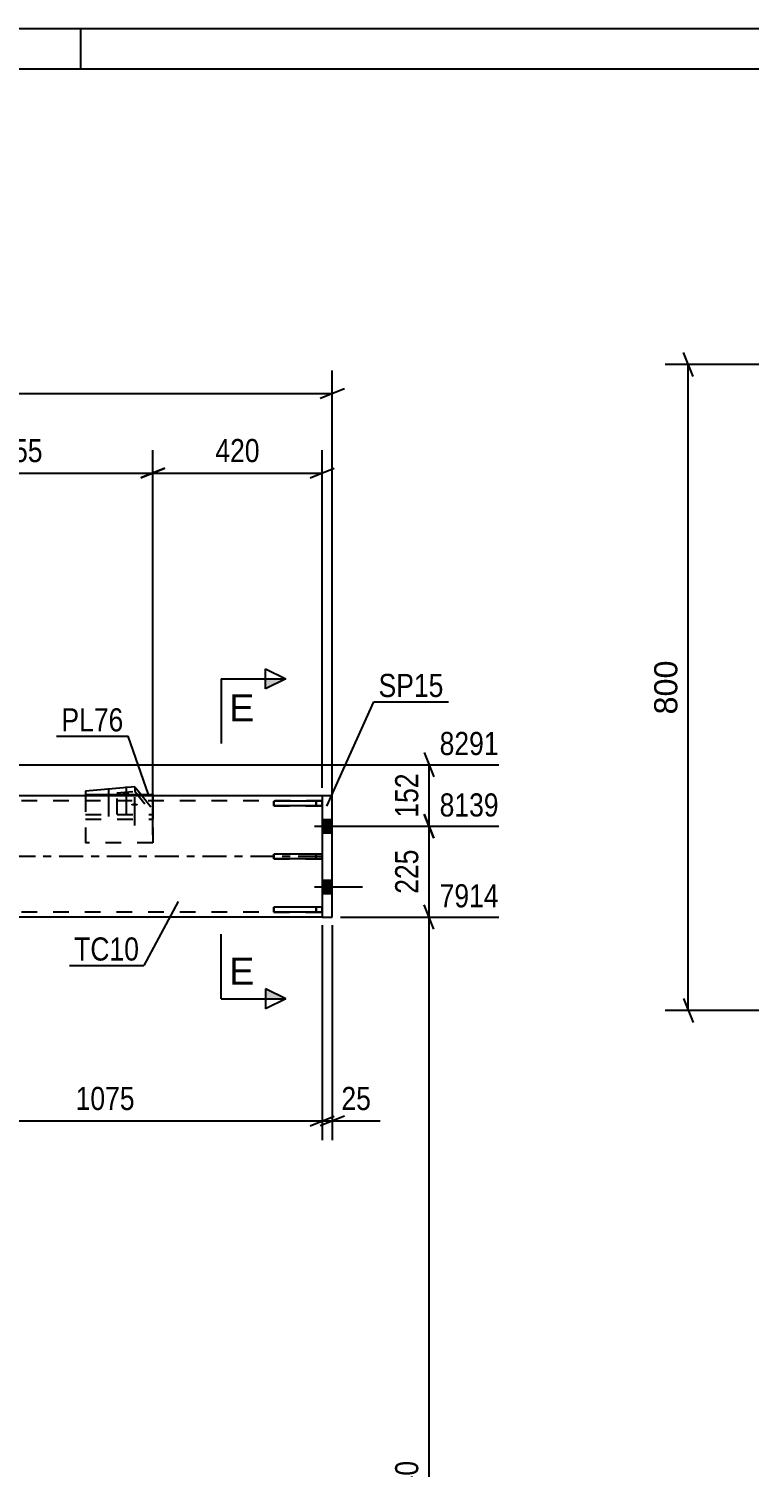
# Model space of a CAD drawing. Header units: millimetres. Extents: x 0 to 841, y 0 to 594.
# Drawn here: x 414.6 to 503.8, y 415.8 to 594 of the extents above; entities that cross this region are included whole.
import ezdxf

# ---------------------------------------------------------------- set-up
doc = ezdxf.new("R2010")
doc.units = ezdxf.units.MM
doc.linetypes.add('DXK_LINE_DOT2', pattern=[3.9198, 1.9599, -1.9599])
doc.linetypes.add('DXK_LINE_DOT3', pattern=[5.9187, 2.979, -0.9799, 0.9799, -0.9799])
doc.styles.add('Arial', font='ARIAL.TTF', dxfattribs={"height": 0.2})
doc.styles.add('Arial Narrow', font='ARIALN.TTF', dxfattribs={"height": 0.2})

# ---------------------------------------------------------------- blocks, each defined once
blk = doc.blocks.new('Unknown-247104153-1133')
at = {"color": 5, "linetype": 'Continuous'}
for p, q in [((841, 594), (0, 594)), ((421, 589), (421, 594)), ((836, 589), (5, 589))]:
    blk.add_line(p, q, dxfattribs=at)
blk = doc.blocks.new('Part-247104153-5133 - 5063')
at = {"color": 7, "linetype": 'DXK_LINE_DOT2'}
for p, q in [((450.9, 485.21), (444.9, 485.21)), ((444.9, 485.21), (444.9, 484.61)), ((444.9, 484.61), (450.9, 484.61)), ((450.15, 485.21), (450.15, 484.61)), ((450.9, 484.61), (450.9, 485.21))]:
    blk.add_line(p, q, dxfattribs=at)
blk = doc.blocks.new('Bolt-247104153-5091 - 5063')
at = {"linetype": 'Continuous'}
for points in [[(424.44, 498.88), (424.35, 498.88), (424.26, 498.89), (424.18, 498.91), (424.11, 498.93), (424.05, 498.96), (424.01, 498.99), (423.99, 499.02), (423.99, 499.05), (424.01, 499.08), (424.05, 499.11), (424.11, 499.14), (424.18, 499.16), (424.26, 499.17), (424.35, 499.18), (424.44, 499.19), (424.54, 499.18), (424.63, 499.17), (424.71, 499.16), (424.78, 499.14), (424.83, 499.11), (424.87, 499.08), (424.89, 499.05), (424.89, 499.02), (424.87, 498.99), (424.83, 498.96), (424.78, 498.93), (424.71, 498.91), (424.63, 498.89), (424.54, 498.88)], [(426.62, 499.08), (426.52, 499.08), (426.43, 499.09), (426.35, 499.11), (426.28, 499.13), (426.23, 499.16), (426.19, 499.19), (426.17, 499.22), (426.17, 499.25), (426.19, 499.28), (426.23, 499.31), (426.28, 499.34), (426.35, 499.36), (426.43, 499.37), (426.52, 499.38), (426.62, 499.39), (426.71, 499.38), (426.8, 499.37), (426.88, 499.36), (426.95, 499.34), (427, 499.31), (427.04, 499.28), (427.06, 499.25), (427.06, 499.22), (427.04, 499.19), (427, 499.16), (426.95, 499.13), (426.88, 499.11), (426.8, 499.09), (426.71, 499.08)], [(427.65, 497.76), (427.56, 497.76), (427.47, 497.77), (427.39, 497.79), (427.32, 497.81), (427.26, 497.83), (427.23, 497.86), (427.21, 497.9), (427.21, 497.93), (427.23, 497.96), (427.26, 497.99), (427.32, 498.01), (427.39, 498.04), (427.47, 498.05), (427.56, 498.06), (427.65, 498.07), (427.75, 498.06), (427.84, 498.05), (427.92, 498.04), (427.99, 498.01), (428.04, 497.99), (428.08, 497.96), (428.1, 497.93), (428.1, 497.9), (428.08, 497.86), (428.04, 497.83), (427.99, 497.81), (427.92, 497.79), (427.84, 497.77), (427.75, 497.76)]]:
    blk.add_hatch(color=1, dxfattribs=at).paths.add_polyline_path(points)
at = {"color": 1, "linetype": 'Continuous'}
for p, q in [((424.44, 499.97), (424.44, 496.45)), ((426.62, 500.17), (426.62, 496.65)), ((427.65, 498.85), (427.65, 495.33))]:
    blk.add_line(p, q, dxfattribs=at)
at = {"color": 1, "linetype": 'DXK_LINE_DOT2'}
blk.add_line((425.48, 498.65), (425.48, 495.13), dxfattribs=at)
blk = doc.blocks.new('Bolt-247104153-5094 - 5063')
at = {"linetype": 'Continuous'}
for points in [[(450.9, 496.06), (450.9, 494.41), (452.15, 494.41), (452.15, 496.06)], [(450.9, 496.06), (450.9, 494.41), (452.15, 494.41), (452.15, 496.06)], [(450.9, 488.56), (450.9, 486.91), (452.15, 486.91), (452.15, 488.56)], [(450.9, 488.56), (450.9, 486.91), (452.15, 486.91), (452.15, 488.56)]]:
    blk.add_hatch(color=1, dxfattribs=at).paths.add_polyline_path(points)
at = {"color": 1, "linetype": 'Continuous'}
for p, q in [((450.9, 496.06), (452.15, 496.06)), ((450.9, 496.06), (452.15, 496.06)), ((449.95, 495.24), (455.9, 495.24)), ((449.95, 495.24), (455.9, 495.24)), ((450.9, 494.41), (452.15, 494.41)), ((450.9, 494.41), (452.15, 494.41)), ((450.9, 488.56), (452.15, 488.56)), ((450.9, 488.56), (452.15, 488.56)), ((449.95, 487.74), (455.9, 487.74)), ((449.95, 487.74), (455.9, 487.74)), ((450.9, 486.91), (452.15, 486.91)), ((450.9, 486.91), (452.15, 486.91))]:
    blk.add_line(p, q, dxfattribs=at)
blk = doc.blocks.new('Part-247104153-5098 - 5063')
at = {"color": 2, "linetype": 'Continuous'}
for p, q in [((427.72, 500.13), (421.58, 499.57)), ((421.58, 499.57), (421.58, 499.18)), ((427.72, 500.13), (428.47, 499.18))]:
    blk.add_line(p, q, dxfattribs=at)
at = {"color": 7, "linetype": 'DXK_LINE_DOT2'}
for p, q in [((421.58, 499), (427.72, 499.57)), ((421.58, 499.18), (421.58, 496.13)), ((427.72, 500.13), (427.72, 499.57)), ((427.72, 499.57), (429.93, 496.76)), ((428.47, 499.18), (429.93, 497.32)), ((429.93, 497.32), (429.93, 496.13)), ((421.58, 496.7), (429.93, 496.7)), ((421.58, 496.13), (429.93, 496.13))]:
    blk.add_line(p, q, dxfattribs=at)
blk = doc.blocks.new('Part-247104153-5099 - 5063')
at = {"color": 2, "linetype": 'Continuous'}
for p, q in [((450.9, 498.36), (444.9, 498.36)), ((444.9, 497.76), (444.9, 498.36)), ((450.9, 497.76), (444.9, 497.76)), ((450.9, 498.36), (450.9, 497.76))]:
    blk.add_line(p, q, dxfattribs=at)
at = {"color": 7, "linetype": 'DXK_LINE_DOT2'}
blk.add_line((450.15, 497.76), (450.15, 498.36), dxfattribs=at)
blk = doc.blocks.new('Part-247104153-5100 - 5063')
at = {"color": 2, "linetype": 'Continuous'}
for p, q in [((450.9, 491.79), (444.9, 491.79)), ((444.9, 491.19), (444.9, 491.79)), ((450.9, 491.79), (450.9, 491.19)), ((450.9, 491.19), (444.9, 491.19))]:
    blk.add_line(p, q, dxfattribs=at)
at = {"color": 7, "linetype": 'DXK_LINE_DOT2'}
blk.add_line((450.15, 491.19), (450.15, 491.79), dxfattribs=at)
blk = doc.blocks.new('Part-247104153-5143 - 5063')
at = {"color": 7, "linetype": 'DXK_LINE_DOT2'}
for p, q in [((450.9, 498.36), (444.9, 498.36)), ((444.9, 498.36), (444.9, 497.76)), ((444.9, 497.76), (450.9, 497.76)), ((450.15, 498.36), (450.15, 497.76)), ((450.9, 497.76), (450.9, 498.36))]:
    blk.add_line(p, q, dxfattribs=at)
blk = doc.blocks.new('Part-247104153-5127 - 5063')
at = {"color": 2, "linetype": 'Continuous'}
for p, q in [((421.58, 499.18), (421.58, 498.99)), ((421.58, 499.18), (429.93, 499.18)), ((429.93, 499.18), (429.93, 498.99))]:
    blk.add_line(p, q, dxfattribs=at)
at = {"color": 7, "linetype": 'DXK_LINE_DOT2'}
for p, q in [((421.58, 498.99), (421.58, 493.18)), ((429.93, 498.99), (429.93, 493.18)), ((429.93, 493.18), (421.58, 493.18))]:
    blk.add_line(p, q, dxfattribs=at)
blk = doc.blocks.new('Part-247104153-5136 - 5063')
at = {"color": 2, "linetype": 'Continuous'}
for p, q in [((450.9, 485.21), (444.9, 485.21)), ((444.9, 484.61), (444.9, 485.21)), ((450.9, 484.61), (444.9, 484.61)), ((450.9, 485.21), (450.9, 484.61))]:
    blk.add_line(p, q, dxfattribs=at)
at = {"color": 7, "linetype": 'DXK_LINE_DOT2'}
blk.add_line((450.15, 484.61), (450.15, 485.21), dxfattribs=at)
blk = doc.blocks.new('Part-247104153-5144 - 5063')
at = {"color": 7, "linetype": 'DXK_LINE_DOT2'}
for p, q in [((450.9, 491.79), (444.9, 491.79)), ((444.9, 491.79), (444.9, 491.19)), ((450.15, 491.19), (450.15, 491.79)), ((450.9, 491.19), (450.9, 491.79)), ((444.9, 491.19), (450.9, 491.19))]:
    blk.add_line(p, q, dxfattribs=at)
blk = doc.blocks.new('Part-247104153-5191 - 5063')
at = {"color": 2, "linetype": 'Continuous'}
for p, q in [((450.9, 498.99), (450.9, 483.99)), ((452.15, 498.99), (450.9, 498.99)), ((452.15, 483.99), (452.15, 498.99)), ((450.9, 483.99), (452.15, 483.99))]:
    blk.add_line(p, q, dxfattribs=at)
blk = doc.blocks.new('Part-247104153-5220 - 5063')
at = {"color": 2, "linetype": 'Continuous'}
for p, q in [((450.9, 498.99), (397.15, 498.99)), ((450.9, 483.99), (397.15, 483.99))]:
    blk.add_line(p, q, dxfattribs=at)
at = {"color": 7, "linetype": 'DXK_LINE_DOT2'}
for p, q in [((397.15, 483.99), (397.15, 498.99)), ((450.9, 498.99), (450.9, 483.99)), ((450.9, 498.39), (397.15, 498.39)), ((450.9, 484.59), (397.15, 484.59))]:
    blk.add_line(p, q, dxfattribs=at)
at = {"color": 7, "linetype": 'DXK_LINE_DOT3'}
blk.add_line((450.9, 491.49), (397.15, 491.49), dxfattribs=at)
blk = doc.blocks.new('StraightDimension-247104153-42099 - 5063')
at = {"color": 7, "linetype": 'Continuous'}
for p, q in [((450.9, 482.99), (450.9, 456.34)), ((452.15, 482.99), (452.15, 456.34)), ((449.4, 458.14), (452.4, 459.34)), ((453.65, 459.34), (450.65, 458.14)), ((450.9, 458.74), (452.15, 458.74))]:
    blk.add_line(p, q, dxfattribs=at)
at = {"color": 0}
blk.add_wipeout([(457.53, 459.49), (457.53, 463.69), (452.68, 463.69), (452.68, 459.49)], dxfattribs=at)
at = {"color": 7, "linetype": 'Continuous'}
blk.add_line((452.15, 458.74), (458.06, 458.74), dxfattribs=at)
blk.add_line((452.15, 458.74), (458.06, 458.74), dxfattribs=at)
at = {"color": 3, "style": 'Arial Narrow'}
blk.add_text('25', height=2.863, dxfattribs=at).set_placement((453.28, 460.09))
blk = doc.blocks.new('StraightDimension-247104153-5309 - 5063')
at = {"color": 7, "linetype": 'Continuous'}
for p, q in [((317.15, 499.99), (317.15, 551.69)), ((452.15, 484.99), (452.15, 551.69)), ((318.65, 549.44), (315.65, 548.24)), ((317.15, 548.84), (452.15, 548.84)), ((450.65, 548.24), (453.65, 549.44))]:
    blk.add_line(p, q, dxfattribs=at)
at = {"color": 0}
blk.add_wipeout([(388.91, 549.59), (388.91, 553.79), (380.4, 553.79), (380.4, 549.59)], dxfattribs=at)
at = {"color": 3, "style": 'Arial Narrow'}
blk.add_text('2700', height=2.863, dxfattribs=at).set_placement((381, 550.19))
blk = doc.blocks.new('StraightDimension-247104153-33728 - 5063')
at = {"color": 7, "linetype": 'Continuous'}
for p, q in [((463.54, 504.35), (464.74, 501.35)), ((398.15, 502.85), (472.75, 502.85)), ((464.14, 495.24), (464.14, 502.85)), ((464.74, 493.74), (463.54, 496.74)), ((455.65, 495.24), (472.75, 495.24))]:
    blk.add_line(p, q, dxfattribs=at)
at = {"color": 0, "linetype": 'Continuous'}
blk.add_wipeout([(473.35, 503.45), (473.35, 507.65), (464.84, 507.65), (464.84, 503.45)], dxfattribs=at)
at = {"color": 0}
blk.add_wipeout([(463.39, 502.38), (459.19, 502.38), (459.19, 495.7), (463.39, 495.7)], dxfattribs=at)
at = {"color": 3, "linetype": 'Continuous', "style": 'Arial Narrow'}
blk.add_text('8291', height=2.863, dxfattribs=at).set_placement((465.44, 504.05))
at = {"color": 3, "style": 'Arial Narrow'}
blk.add_text('152', height=2.863, rotation=90.0002, dxfattribs=at).set_placement((462.79, 496.3))
blk = doc.blocks.new('StraightDimension-247104153-33729 - 5063')
at = {"color": 7, "linetype": 'Continuous'}
for p, q in [((463.54, 496.74), (464.74, 493.74)), ((455.65, 495.24), (472.75, 495.24)), ((464.14, 483.99), (464.14, 495.24)), ((464.74, 482.49), (463.54, 485.49)), ((453.15, 483.99), (472.75, 483.99))]:
    blk.add_line(p, q, dxfattribs=at)
at = {"color": 0, "linetype": 'Continuous'}
blk.add_wipeout([(473.35, 495.84), (473.35, 500.04), (464.84, 500.04), (464.84, 495.84)], dxfattribs=at)
at = {"color": 0}
blk.add_wipeout([(463.39, 492.95), (459.19, 492.95), (459.19, 486.27), (463.39, 486.27)], dxfattribs=at)
at = {"color": 3, "linetype": 'Continuous', "style": 'Arial Narrow'}
blk.add_text('8139', height=2.863, dxfattribs=at).set_placement((465.44, 496.44))
at = {"color": 3, "style": 'Arial Narrow'}
blk.add_text('225', height=2.863, rotation=90.0002, dxfattribs=at).set_placement((462.79, 486.87))
blk = doc.blocks.new('StraightDimension-247104153-33730 - 5063')
at = {"color": 7, "linetype": 'Continuous'}
for p, q in [((464.74, 482.49), (463.54, 485.49)), ((453.15, 483.99), (472.75, 483.99)), ((464.14, 341.99), (464.14, 483.99)), ((463.54, 343.49), (464.74, 340.49)), ((426.9, 341.99), (472.75, 341.99))]:
    blk.add_line(p, q, dxfattribs=at)
at = {"color": 0, "linetype": 'Continuous'}
blk.add_wipeout([(473.35, 484.59), (473.35, 488.79), (464.84, 488.79), (464.84, 484.59)], dxfattribs=at)
at = {"color": 0}
blk.add_wipeout([(463.39, 417.24), (459.19, 417.24), (459.19, 408.73), (463.39, 408.73)], dxfattribs=at)
at = {"color": 3, "linetype": 'Continuous', "style": 'Arial Narrow'}
blk.add_text('7914', height=2.863, dxfattribs=at).set_placement((465.44, 485.19))
at = {"color": 3, "style": 'Arial Narrow'}
blk.add_text('2840', height=2.863, rotation=90.0002, dxfattribs=at).set_placement((462.79, 409.33))
blk = doc.blocks.new('StraightDimension-247104153-41985 - 5063')
at = {"color": 7, "linetype": 'Continuous'}
for p, q in [((429.93, 494.18), (429.93, 541.83)), ((450.9, 499.99), (450.9, 541.83)), ((431.43, 539.58), (428.43, 538.38)), ((429.93, 538.98), (450.9, 538.98)), ((449.4, 538.38), (452.4, 539.58))]:
    blk.add_line(p, q, dxfattribs=at)
at = {"color": 0}
blk.add_wipeout([(443.76, 539.73), (443.76, 543.93), (437.07, 543.93), (437.07, 539.73)], dxfattribs=at)
at = {"color": 3, "style": 'Arial Narrow'}
blk.add_text('420', height=2.863, dxfattribs=at).set_placement((437.67, 540.33))
blk = doc.blocks.new('StraightDimension-247104153-41986 - 5063')
at = {"color": 7, "linetype": 'Continuous'}
for p, q in [((397.15, 503.85), (397.15, 541.83)), ((429.93, 494.18), (429.93, 541.83)), ((398.65, 539.58), (395.65, 538.38)), ((397.15, 538.98), (429.93, 538.98)), ((428.43, 538.38), (431.43, 539.58))]:
    blk.add_line(p, q, dxfattribs=at)
at = {"color": 0}
blk.add_wipeout([(416.88, 539.73), (416.88, 543.93), (410.2, 543.93), (410.2, 539.73)], dxfattribs=at)
at = {"color": 3, "style": 'Arial Narrow'}
blk.add_text('655', height=2.863, dxfattribs=at).set_placement((410.8, 540.33))
blk = doc.blocks.new('StraightDimension-247104153-42100 - 5063')
at = {"color": 7, "linetype": 'Continuous'}
for p, q in [((450.9, 482.99), (450.9, 456.34)), ((397.15, 466.4), (397.15, 456.34)), ((398.65, 459.34), (395.65, 458.14)), ((397.15, 458.74), (450.9, 458.74)), ((449.4, 458.14), (452.4, 459.34))]:
    blk.add_line(p, q, dxfattribs=at)
at = {"color": 0}
blk.add_wipeout([(428.28, 459.49), (428.28, 463.69), (419.77, 463.69), (419.77, 459.49)], dxfattribs=at)
at = {"color": 3, "style": 'Arial Narrow'}
blk.add_text('1075', height=2.863, dxfattribs=at).set_placement((420.37, 460.09))
blk = doc.blocks.new('StraightDimension-247104153-31448 - 27452')
at = {"color": 7, "linetype": 'Continuous'}
for p, q in [((544.28, 552.42), (493.37, 552.42)), ((496.82, 550.92), (495.62, 553.92)), ((496.22, 472.42), (496.22, 552.42)), ((495.62, 473.92), (496.82, 470.92)), ((544.28, 472.42), (493.37, 472.42))]:
    blk.add_line(p, q, dxfattribs=at)
at = {"color": 0}
blk.add_wipeout([(495.47, 516.35), (491.27, 516.35), (491.27, 508.48), (495.47, 508.48)], dxfattribs=at)
at = {"color": 3, "style": 'Arial'}
blk.add_text('800', height=2.865, rotation=90.0002, dxfattribs=at).set_placement((494.87, 509.08))
blk = doc.blocks.new('Mark-247104153-5123 - 5063')
at = {"color": 0}
blk.add_wipeout([(426.28, 506.98), (426.28, 509.98), (418.61, 509.98), (418.61, 506.98)], dxfattribs=at)
blk.add_wipeout([(426.28, 506.98), (426.28, 509.98), (418.61, 509.98), (418.61, 506.98)], dxfattribs=at)
at = {"color": 30, "linetype": 'Continuous'}
for p in [(418.01, 506.38), (429.4, 499.18)]:
    blk.add_line(p, (426.88, 506.38), dxfattribs=at)
at = {"color": 3, "style": 'Arial Narrow'}
blk.add_text('PL76', height=2.863, dxfattribs=at).set_placement((418.61, 506.98))
blk = doc.blocks.new('Mark-247104153-5187 - 5063')
at = {"color": 0}
blk.add_wipeout([(465.92, 511.24), (465.92, 514.24), (457.88, 514.24), (457.88, 511.24)], dxfattribs=at)
blk.add_wipeout([(465.92, 511.24), (465.92, 514.24), (457.88, 514.24), (457.88, 511.24)], dxfattribs=at)
at = {"color": 30, "linetype": 'Continuous'}
for p, q in [((451.48, 497.7), (457.28, 510.64)), ((457.28, 510.64), (466.52, 510.64))]:
    blk.add_line(p, q, dxfattribs=at)
at = {"color": 3, "style": 'Arial Narrow'}
blk.add_text('SP15', height=2.863, dxfattribs=at).set_placement((457.88, 511.24))
blk = doc.blocks.new('Mark-247104153-5216 - 5063')
at = {"color": 0}
blk.add_wipeout([(428.23, 478.6), (428.23, 481.6), (420.19, 481.6), (420.19, 478.6)], dxfattribs=at)
blk.add_wipeout([(428.23, 478.6), (428.23, 481.6), (420.19, 481.6), (420.19, 478.6)], dxfattribs=at)
at = {"color": 30, "linetype": 'Continuous'}
for p in [(433.06, 485.92), (419.59, 478)]:
    blk.add_line(p, (428.83, 478), dxfattribs=at)
at = {"color": 3, "style": 'Arial Narrow'}
blk.add_text('TC10', height=2.863, dxfattribs=at).set_placement((420.19, 478.6))
blk = doc.blocks.new('SectionMark-247104153-35711 - 5063')
at = {"linetype": 'Continuous'}
for points in [[(443.88, 512.24), (443.88, 513.49), (446.38, 513.49)], [(443.88, 473.86), (443.88, 475.11), (446.38, 473.86)]]:
    blk.add_hatch(color=6, dxfattribs=at).paths.add_polyline_path(points)
at = {"color": 6, "linetype": 'Continuous'}
for p, q in [((438.38, 513.49), (438.38, 505.49)), ((438.38, 513.49), (446.38, 513.49)), ((443.88, 512.24), (443.88, 514.74)), ((443.88, 514.74), (446.38, 513.49)), ((446.38, 513.49), (443.88, 512.24)), ((438.38, 473.86), (438.38, 481.86)), ((446.38, 473.86), (443.88, 475.11)), ((443.88, 475.11), (443.88, 472.61)), ((438.38, 473.86), (446.38, 473.86)), ((446.38, 473.86), (443.88, 472.61))]:
    blk.add_line(p, q, dxfattribs=at)
at = {"color": 0, "linetype": 'Continuous'}
for points in [[(442.49, 508.24), (442.49, 511.74), (439.38, 511.74), (439.38, 508.24)], [(442.49, 475.61), (442.49, 479.11), (439.38, 479.11), (439.38, 475.61)]]:
    blk.add_wipeout(points, dxfattribs=at)
at = {"color": 3, "linetype": 'Continuous', "style": 'Arial'}
for p in [(439.38, 508.24), (439.38, 475.61)]:
    blk.add_text('E', height=3.34, dxfattribs=at).set_placement(p)

msp = doc.modelspace()

# ---------------------------------------------------------------- block references
for name in ['Unknown-247104153-1133', 'Part-247104153-5220 - 5063', 'Part-247104153-5098 - 5063', 'Part-247104153-5127 - 5063', 'Bolt-247104153-5091 - 5063', 'Part-247104153-5191 - 5063', 'Part-247104153-5099 - 5063', 'Part-247104153-5143 - 5063', 'Bolt-247104153-5094 - 5063', 'Part-247104153-5100 - 5063', 'Part-247104153-5144 - 5063', 'Part-247104153-5133 - 5063', 'Part-247104153-5136 - 5063']:
    msp.add_blockref(name, (0, 0))

# ---------------------------------------------------------------- next in the draw order: block references
for name in ['StraightDimension-247104153-5309 - 5063', 'StraightDimension-247104153-31448 - 27452', 'StraightDimension-247104153-42099 - 5063']:
    msp.add_blockref(name, (0, 0))

# ---------------------------------------------------------------- next in the draw order: block references
msp.add_blockref('StraightDimension-247104153-33728 - 5063', (0, 0))

# ---------------------------------------------------------------- next in the draw order: block references
msp.add_blockref('StraightDimension-247104153-33729 - 5063', (0, 0))

# ---------------------------------------------------------------- next in the draw order: block references
for name in ['StraightDimension-247104153-41985 - 5063', 'StraightDimension-247104153-33730 - 5063']:
    msp.add_blockref(name, (0, 0))

# ---------------------------------------------------------------- next in the draw order: block references
for name in ['StraightDimension-247104153-41986 - 5063', 'Mark-247104153-5187 - 5063', 'StraightDimension-247104153-42100 - 5063']:
    msp.add_blockref(name, (0, 0))

# ---------------------------------------------------------------- next in the draw order: block references
for name in ['SectionMark-247104153-35711 - 5063', 'Mark-247104153-5123 - 5063', 'Mark-247104153-5216 - 5063']:
    msp.add_blockref(name, (0, 0))

doc.saveas('drawing.dxf')
